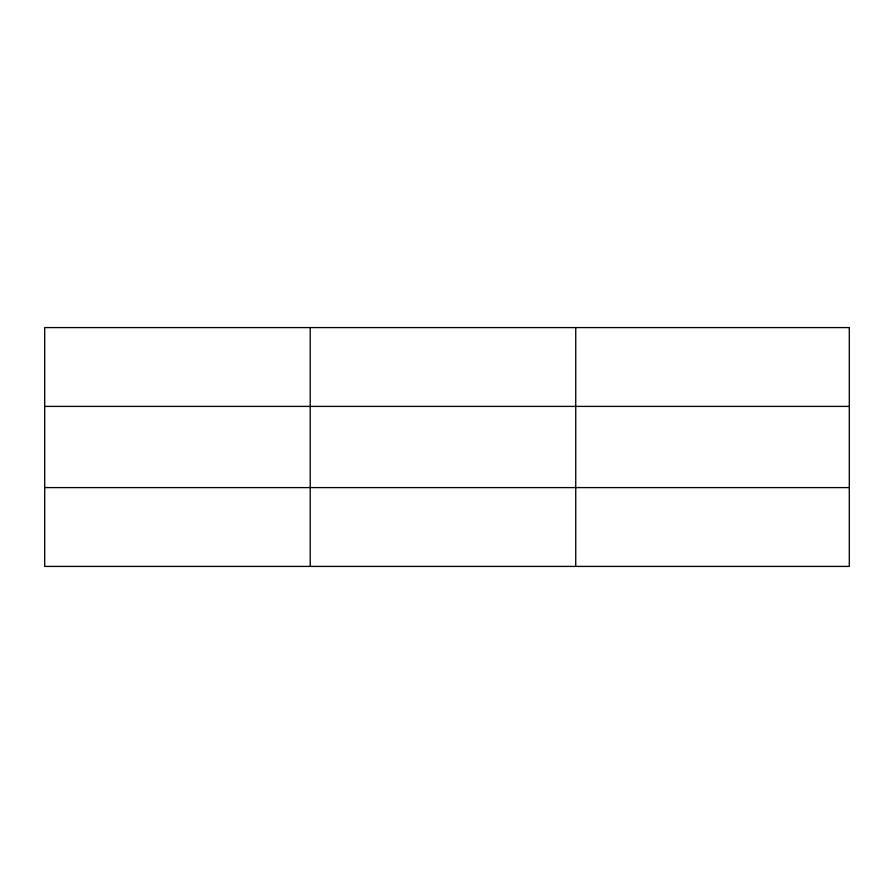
<?xml version="1.0" encoding="UTF-8"?>
<svg xmlns="http://www.w3.org/2000/svg" width="894" height="894" viewBox="0 0 894 894"><rect width="100%" height="100%" fill="white"/><g stroke="black" fill="none" stroke-linecap="round" stroke-linejoin="round"><path stroke-width="1.34" d="M310.218 566.416L310.218 327.584M575.736 566.416L575.736 327.584M44.7 406.401L849.3 406.401M44.7 487.599L849.3 487.599M849.3 327.584L44.7 327.584L44.7 566.416L849.3 566.416L849.3 327.584"/></g></svg>
